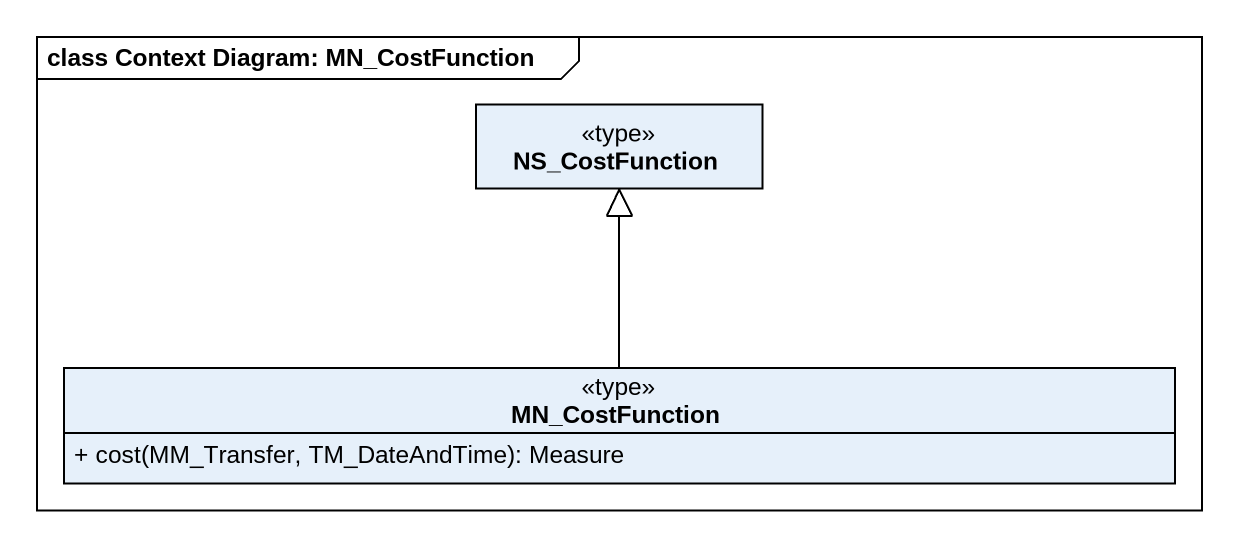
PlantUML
@startuml
mainframe class Context Diagram: MN_CostFunction
hide circle
hide empty members
skinparam classAttributeIconSize 0
class NS_CostFunction <<type>>
class MN_CostFunction <<type>> {
  + cost(MM_Transfer, TM_DateAndTime): Measure
}
MN_CostFunction -up-|> NS_CostFunction
@enduml
